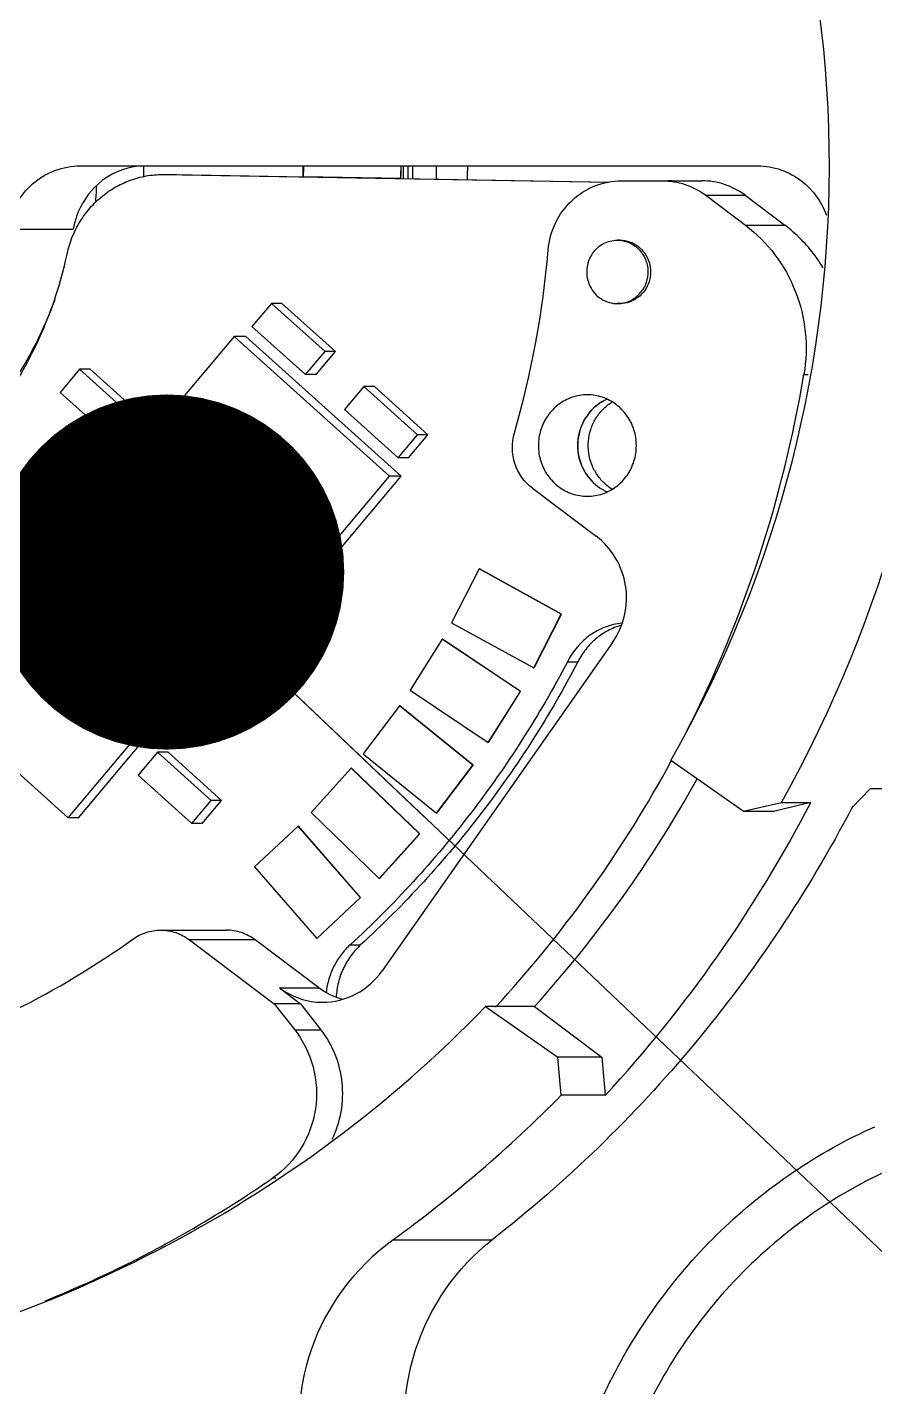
# Model space of a CAD drawing. Header units: millimetres. Extents: x 0 to 841, y 0 to 594.
# Drawn here: x 442.51 to 450.87, y 197.37 to 210.77 of the extents above; entities that cross this region are included whole.
import ezdxf

# ---------------------------------------------------------------- set-up
doc = ezdxf.new("R2010")
doc.units = ezdxf.units.MM
doc.header["$LTSCALE"] = 46.255
doc.layers.get('0').update_dxf_attribs({"linetype": 'CONTINUOUS'})
doc.layers.add('AXIS', color=7, linetype='CONTINUOUS')
doc.layers.add('DCURVE', color=7, linetype='CONTINUOUS')
doc.styles.get("Standard").update_dxf_attribs({"font": 'txt', "width": 0.85})
doc.dimstyles.get("Standard").update_dxf_attribs({"dimtxt": 3.5, "dimasz": 3.5, "dimexe": 1.5, "dimexo": 1, "dimtad": 1, "dimtxsty": 'STANDARD', "dimcen": 0.09, "dimadec": 0, "dimazin": 0, "dimtol": 1, "dimtp": 0.01, "dimtm": 0.01, "dimtfac": 1, "dimtofl": 0, "dimtmove": 0, "dimatfit": 3, "dimfxl": 1, "dimtolj": 1, "dimarcsym": 0})

msp = doc.modelspace()

# ---------------------------------------------------------------- linework, layer by layer
at = {"color": 7, "linetype": 'CONTINUOUS'}
for p, q in [((443.036, 209.405), (449.714, 209.405)), ((443.851, 209.32), (443.955, 209.32)), ((443.851, 209.32), (448.24, 209.244)), ((443.881, 209.319), (443.985, 209.319)), ((443.955, 209.32), (448.254, 209.245)), ((445.233, 209.301), (446.198, 209.283)), ((448.371, 209.258), (449.164, 209.258)), ((449.202, 209.115), (449.59, 209.115)), ((449.202, 209.115), (449.594, 208.819)), ((449.59, 209.115), (449.983, 208.819)), ((442.322, 208.78), (442.969, 208.78)), ((449.594, 208.819), (449.983, 208.819)), ((448.357, 208.672), (448.331, 208.672)), ((444.921, 208.05), (444.73, 207.823)), ((445.025, 208.05), (444.921, 208.05)), ((445.45, 207.575), (444.921, 208.05)), ((445.553, 207.575), (445.025, 208.05)), ((448.357, 208.047), (448.331, 208.047)), ((444.73, 207.823), (445.259, 207.348)), ((444.554, 207.724), (443.84, 206.874)), ((444.67, 207.724), (444.554, 207.724)), ((446.085, 206.346), (444.554, 207.724)), ((446.201, 206.346), (444.67, 207.724)), ((445.259, 207.348), (445.45, 207.575)), ((445.362, 207.348), (445.553, 207.575)), ((445.553, 207.575), (445.45, 207.575)), ((443.031, 207.4), (442.84, 207.173)), ((443.134, 207.4), (443.031, 207.4)), ((443.559, 206.924), (443.031, 207.4)), ((443.663, 206.924), (443.134, 207.4)), ((445.362, 207.348), (445.259, 207.348)), ((450.17, 207.349), (450.213, 207.349)), ((442.84, 207.173), (443.369, 206.697)), ((445.832, 207.23), (445.642, 207.003)), ((445.936, 207.23), (445.832, 207.23)), ((446.361, 206.755), (445.832, 207.23)), ((446.464, 206.755), (445.936, 207.23)), ((443.369, 206.697), (443.559, 206.924)), ((443.472, 206.697), (443.663, 206.924)), ((443.663, 206.924), (443.559, 206.924)), ((445.642, 207.003), (446.17, 206.528)), ((443.84, 206.874), (445.371, 205.496)), ((446.17, 206.528), (446.361, 206.755)), ((446.274, 206.528), (446.464, 206.755)), ((446.464, 206.755), (446.361, 206.755)), ((443.472, 206.697), (443.369, 206.697)), ((443.796, 206.711), (443.606, 206.484)), ((443.9, 206.711), (443.796, 206.711)), ((444.325, 206.235), (443.796, 206.711)), ((444.428, 206.235), (443.9, 206.711)), ((443.606, 206.484), (444.134, 206.008)), ((446.274, 206.528), (446.17, 206.528)), ((443.461, 206.422), (442.747, 205.572)), ((443.577, 206.422), (443.461, 206.422)), ((444.991, 205.044), (443.461, 206.422)), ((445.108, 205.044), (443.577, 206.422)), ((444.134, 206.008), (444.325, 206.235)), ((444.238, 206.008), (444.428, 206.235)), ((444.428, 206.235), (444.325, 206.235)), ((445.371, 205.496), (446.085, 206.346)), ((445.487, 205.496), (446.201, 206.346)), ((446.201, 206.346), (446.085, 206.346)), ((447.495, 206.227), (448.122, 205.755)), ((444.238, 206.008), (444.134, 206.008)), ((444.723, 205.91), (444.533, 205.683)), ((444.827, 205.91), (444.723, 205.91)), ((445.252, 205.434), (444.723, 205.91)), ((445.355, 205.434), (444.827, 205.91)), ((444.533, 205.683), (445.061, 205.207)), ((442.747, 205.572), (444.278, 204.194)), ((445.061, 205.207), (445.252, 205.434)), ((445.165, 205.207), (445.355, 205.434)), ((445.355, 205.434), (445.252, 205.434)), ((445.487, 205.496), (445.371, 205.496)), ((446.969, 205.433), (446.697, 204.903)), ((446.972, 205.433), (446.969, 205.433)), ((447.779, 204.987), (446.969, 205.433)), ((447.782, 204.987), (446.972, 205.433)), ((445.165, 205.207), (445.061, 205.207)), ((444.278, 204.194), (444.991, 205.044)), ((444.394, 204.194), (445.108, 205.044)), ((445.108, 205.044), (444.991, 205.044)), ((442.62, 204.986), (441.788, 203.996)), ((442.724, 204.986), (442.62, 204.986)), ((443.75, 203.969), (442.62, 204.986)), ((443.421, 204.359), (442.724, 204.986)), ((446.697, 204.903), (447.507, 204.457)), ((447.507, 204.457), (447.779, 204.987)), ((447.51, 204.457), (447.782, 204.987)), ((447.782, 204.987), (447.779, 204.987)), ((446.605, 204.741), (446.289, 204.238)), ((446.608, 204.741), (446.605, 204.741)), ((447.375, 204.224), (446.605, 204.741)), ((447.377, 204.224), (446.608, 204.741)), ((448.283, 204.707), (446.012, 201.471)), ((443.598, 204.57), (443.408, 204.343)), ((443.702, 204.57), (443.598, 204.57)), ((444.127, 204.094), (443.598, 204.57)), ((444.23, 204.094), (443.702, 204.57)), ((447.839, 204.517), (447.942, 204.517)), ((443.408, 204.343), (443.936, 203.867)), ((447.51, 204.457), (447.507, 204.457)), ((446.289, 204.238), (447.059, 203.721)), ((447.059, 203.721), (447.375, 204.224)), ((447.061, 203.721), (447.377, 204.224)), ((447.377, 204.224), (447.375, 204.224)), ((443.936, 203.867), (444.127, 204.094)), ((444.04, 203.867), (444.23, 204.094)), ((444.23, 204.094), (444.127, 204.094)), ((444.394, 204.194), (444.278, 204.194)), ((446.184, 204.085), (445.827, 203.612)), ((446.187, 204.085), (446.184, 204.085)), ((446.907, 203.5), (446.184, 204.085)), ((446.91, 203.5), (446.187, 204.085)), ((441.788, 203.996), (442.918, 202.979)), ((442.918, 202.979), (443.75, 203.969)), ((443.022, 202.979), (443.84, 203.954)), ((443.823, 203.969), (443.75, 203.969)), ((444.04, 203.867), (443.936, 203.867)), ((447.061, 203.721), (447.059, 203.721)), ((443.799, 203.628), (443.608, 203.401)), ((443.903, 203.628), (443.799, 203.628)), ((444.328, 203.152), (443.799, 203.628)), ((444.431, 203.152), (443.903, 203.628)), ((445.827, 203.612), (446.55, 203.027)), ((449.57, 203.047), (448.858, 203.546)), ((443.608, 203.401), (444.137, 202.925)), ((445.709, 203.469), (445.314, 203.031)), ((445.712, 203.469), (445.709, 203.469)), ((446.38, 202.821), (445.709, 203.469)), ((446.383, 202.821), (445.712, 203.469)), ((446.55, 203.027), (446.907, 203.5)), ((446.553, 203.027), (446.91, 203.5)), ((446.91, 203.5), (446.907, 203.5)), ((444.137, 202.925), (444.328, 203.152)), ((444.24, 202.925), (444.431, 203.152)), ((444.431, 203.152), (444.328, 203.152)), ((450.642, 203.079), (450.823, 203.266)), ((452.787, 203.266), (450.823, 203.266)), ((445.314, 203.031), (445.985, 202.383)), ((446.553, 203.027), (446.55, 203.027)), ((449.57, 203.047), (449.95, 203.131)), ((449.57, 203.047), (449.882, 203.047)), ((450.237, 203.131), (449.882, 203.047)), ((449.95, 203.131), (450.237, 203.131)), ((450.652, 203.096), (450.643, 203.078)), ((450.652, 203.096), (450.659, 203.096)), ((443.022, 202.979), (442.918, 202.979)), ((444.24, 202.925), (444.137, 202.925)), ((445.185, 202.899), (444.754, 202.497)), ((445.187, 202.899), (445.185, 202.899)), ((445.799, 202.193), (445.185, 202.899)), ((445.801, 202.193), (445.187, 202.899)), ((445.985, 202.383), (446.38, 202.821)), ((445.988, 202.383), (446.383, 202.821)), ((446.383, 202.821), (446.38, 202.821)), ((444.754, 202.497), (445.368, 201.791)), ((445.988, 202.383), (445.985, 202.383)), ((445.368, 201.791), (445.799, 202.193)), ((445.37, 201.791), (445.801, 202.193)), ((445.801, 202.193), (445.799, 202.193)), ((443.83, 201.873), (444.477, 201.873)), ((444.761, 201.777), (444.114, 201.777)), ((444.114, 201.777), (444.95, 201.148)), ((445.388, 201.305), (444.761, 201.777)), ((445.37, 201.791), (445.368, 201.791)), ((445.698, 201.728), (445.801, 201.728)), ((445, 201.305), (445.388, 201.305)), ((445, 201.305), (445.209, 201.148)), ((445.209, 201.148), (444.95, 201.148)), ((444.95, 201.148), (445.151, 200.892)), ((445.209, 201.148), (445.409, 200.892)), ((447.515, 201.119), (447.033, 201.119)), ((447.033, 201.119), (447.744, 200.62)), ((447.515, 201.119), (448.179, 200.62)), ((445.151, 200.892), (445.409, 200.892)), ((448.179, 200.62), (447.744, 200.62)), ((447.779, 200.245), (447.744, 200.62)), ((448.179, 200.62), (448.211, 200.245)), ((448.211, 200.245), (447.779, 200.245)), ((444.937, 199.431), (444.965, 199.431)), ((446.12, 198.82), (447.096, 198.82))]:
    msp.add_line(p, q, dxfattribs=at)
for centre, radius, start, end in [((439.048, 209.405), 6.186, 359.0341, 360), ((439.054, 209.405), 6.186, 359.0341, 360), ((438.978, 209.405), 7.221, 359.0341, 360), ((438.917, 209.405), 7.939, 359.0216, 359.9998), ((438.139, 209.402), 9.547, 344.0161, 355.031), ((448.326, 208.37), 0.303, 49.4565, 53.0469), ((448.331, 208.34), 0.292, 270.004, 279.3037), ((438.049, 209.38), 12.29, 333.1502, 350.489), ((448.436, 206.637), 0.492, 218.1325, 228.0068), ((448.433, 206.633), 0.487, 228.0129, 231.5606), ((448.431, 206.631), 0.485, 231.5627, 232.8658), ((448.431, 206.631), 0.484, 232.866, 233.2295), ((448.43, 206.63), 0.483, 233.229, 235.1325), ((448.534, 206.63), 0.483, 227.9928, 237.9552), ((438.211, 209.304), 12.111, 331.1173, 331.5975), ((438.343, 209.222), 11.956, 317.3029, 331.157), ((438.509, 209.25), 12.133, 317.9217, 330.9812), ((438.457, 209.244), 13.272, 317.3062, 332.5725), ((438.371, 208.911), 11.531, 299.8083, 304.7099), ((438.407, 208.849), 11.46, 297.7535, 299.8045), ((438.437, 208.789), 11.393, 291.9204, 296.4317), ((438.419, 208.827), 11.435, 296.4307, 297.7532)]:
    msp.add_arc(centre, radius, start, end, dxfattribs=at)
for centre, major_axis, start_param, end_param in [((437.868, 209.405), (12.553, 0), 5.778896, 6.816365), ((437.868, 209.405), (-13.717, 0), 2.648299, 3.57825), ((437.868, 209.405), (12.553, 0), -1.405844, -0.752348), ((437.868, 209.405), (-13.717, 0), 2.216243, 2.378249), ((447.521, 197.023), (2.329, 0), 2.216243, 3.420845)]:
    msp.add_ellipse(centre, major_axis=major_axis, ratio=0.965926, start_param=start_param, end_param=end_param, dxfattribs=at)
for points, knots in [([(442.322, 208.78), (442.349, 208.948), (442.522, 209.274), (442.87, 209.405), (443.036, 209.405)], [0, 0, 0, 0, 0.505539, 1, 1, 1, 1]), ([(442.905, 208.52), (442.916, 208.576), (442.947, 208.686), (443.021, 208.839), (443.118, 208.978), (443.237, 209.098), (443.374, 209.195), (443.525, 209.266), (443.686, 209.31), (443.796, 209.32), (443.851, 209.32)], [0, 0, 0, 0, 0.127131, 0.253765, 0.37975, 0.505005, 0.629532, 0.753421, 0.876837, 1, 1, 1, 1]), ([(443.216, 209.228), (443.119, 209.143), (443.018, 208.991), (442.976, 208.823), (442.969, 208.78)], [0, 0, 0, 0, 0.746794, 1, 1, 1, 1]), ([(447.649, 208.575), (447.657, 208.667), (447.706, 208.848), (447.869, 209.073), (448.101, 209.223), (448.282, 209.258), (448.371, 209.258)], [0, 0, 0, 0, 0.253962, 0.505438, 0.753785, 1, 1, 1, 1]), ([(448.776, 209.258), (448.851, 209.258), (449.004, 209.233), (449.141, 209.161), (449.202, 209.115)], [0, 0, 0, 0, 0.498383, 1, 1, 1, 1]), ([(449.59, 209.115), (449.529, 209.161), (449.392, 209.233), (449.24, 209.258), (449.164, 209.258)], [0, 0, 0, 0, 0.501617, 1, 1, 1, 1]), ([(449.594, 208.819), (449.703, 208.737), (449.9, 208.54), (450.103, 208.175), (450.202, 207.767), (450.193, 207.486), (450.17, 207.349)], [0, 0, 0, 0, 0.247365, 0.496991, 0.74824, 1, 1, 1, 1]), ([(450.359, 208.401), (450.335, 208.442), (450.23, 208.598), (450.095, 208.735), (449.983, 208.819)], [0, 0, 0, 0, 0.251766, 1, 1, 1, 1]), ([(448.087, 208.543), (448.101, 208.563), (448.133, 208.599), (448.192, 208.641), (448.26, 208.666), (448.307, 208.672), (448.331, 208.672)], [0, 0, 0, 0, 0.252597, 0.503145, 0.752045, 1, 1, 1, 1]), ([(448.331, 208.672), (448.362, 208.672), (448.426, 208.662), (448.483, 208.632), (448.508, 208.613)], [0, 0, 0, 0, 0.498383, 1, 1, 1, 1]), ([(441.102, 205.964), (441.215, 206.033), (441.434, 206.183), (441.738, 206.441), (442.016, 206.73), (442.264, 207.046), (442.479, 207.387), (442.66, 207.748), (442.805, 208.127), (442.876, 208.388), (442.905, 208.52)], [0, 0, 0, 0, 0.12357, 0.247561, 0.371987, 0.496848, 0.622124, 0.747778, 0.873758, 1, 1, 1, 1]), ([(448.087, 208.543), (448.07, 208.52), (448.044, 208.469), (448.026, 208.384), (448.031, 208.298), (448.058, 208.216), (448.106, 208.145), (448.171, 208.09), (448.248, 208.055), (448.303, 208.047), (448.331, 208.047)], [0, 0, 0, 0, 0.125737, 0.252212, 0.378874, 0.505095, 0.630377, 0.754493, 0.877557, 1, 1, 1, 1]), ([(448.523, 208.601), (448.552, 208.576), (448.602, 208.513), (448.637, 208.4), (448.63, 208.281), (448.597, 208.208), (448.575, 208.176)], [0, 0, 0, 0, 0.248004, 0.498652, 0.750074, 1, 1, 1, 1]), ([(448.378, 208.051), (448.417, 208.057), (448.493, 208.087), (448.552, 208.143), (448.575, 208.176)], [0, 0, 0, 0, 0.497002, 1, 1, 1, 1]), ([(441.725, 206.532), (441.964, 206.739), (442.39, 207.218), (442.681, 207.79), (442.789, 208.089)], [0, 0, 0, 0, 0.497975, 1, 1, 1, 1]), ([(448.049, 206.333), (448.026, 206.363), (447.996, 206.412), (447.967, 206.482), (447.947, 206.555), (447.937, 206.651), (447.95, 206.765), (447.988, 206.874), (448.039, 206.954), (448.089, 207.011), (448.145, 207.06), (448.193, 207.09), (448.227, 207.105)], [0, 0, 0, 0, 0.124841, 0.187664, 0.250639, 0.376659, 0.502669, 0.628244, 0.753047, 0.815196, 0.877098, 1, 1, 1, 1]), ([(448.21, 206.271), (448.182, 206.297), (448.143, 206.341), (448.103, 206.407), (448.07, 206.478), (448.045, 206.574), (448.042, 206.692), (448.065, 206.808), (448.105, 206.897), (448.149, 206.962), (448.2, 207.02), (448.245, 207.056), (448.278, 207.077)], [0, 0, 0, 0, 0.124082, 0.186592, 0.249314, 0.375025, 0.501025, 0.626857, 0.752096, 0.814498, 0.876655, 1, 1, 1, 1]), ([(447.495, 206.227), (447.415, 206.287), (447.291, 206.462), (447.288, 206.676), (447.316, 206.773)], [0, 0, 0, 0, 0.497024, 1, 1, 1, 1]), ([(448.283, 204.707), (448.338, 204.787), (448.42, 204.97), (448.431, 205.268), (448.331, 205.548), (448.199, 205.697), (448.122, 205.755)], [0, 0, 0, 0, 0.25013, 0.501715, 0.752302, 1, 1, 1, 1]), ([(448.376, 204.899), (448.348, 204.896), (448.292, 204.886), (448.21, 204.861), (448.133, 204.825), (448.06, 204.78), (447.993, 204.725), (447.933, 204.663), (447.881, 204.594), (447.852, 204.543), (447.839, 204.517)], [0, 0, 0, 0, 0.123597, 0.247438, 0.371633, 0.496272, 0.621414, 0.74709, 0.873297, 1, 1, 1, 1]), ([(448.37, 204.878), (448.324, 204.864), (448.235, 204.828), (448.116, 204.747), (448.016, 204.643), (447.964, 204.56), (447.942, 204.517)], [0, 0, 0, 0, 0.247591, 0.49665, 0.747458, 1, 1, 1, 1]), ([(447.839, 204.517), (447.702, 204.255), (447.405, 203.744), (446.897, 203.019), (446.329, 202.342), (445.914, 201.926), (445.698, 201.728)], [0, 0, 0, 0, 0.251068, 0.501449, 0.7511, 1, 1, 1, 1]), ([(447.942, 204.517), (447.805, 204.255), (447.509, 203.744), (447, 203.019), (446.433, 202.342), (446.017, 201.926), (445.801, 201.728)], [0, 0, 0, 0, 0.251068, 0.501449, 0.7511, 1, 1, 1, 1]), ([(450.643, 203.078), (450.209, 202.253), (449.171, 200.694), (447.826, 199.389), (447.096, 198.82)], [0, 0, 0, 0, 0.50181, 1, 1, 1, 1]), ([(443.556, 201.784), (443.596, 201.813), (443.684, 201.857), (443.781, 201.873), (443.83, 201.873)], [0, 0, 0, 0, 0.501537, 1, 1, 1, 1]), ([(443.83, 201.873), (443.88, 201.873), (443.982, 201.856), (444.073, 201.808), (444.114, 201.777)], [0, 0, 0, 0, 0.498344, 1, 1, 1, 1]), ([(444.761, 201.777), (444.72, 201.808), (444.629, 201.856), (444.527, 201.873), (444.477, 201.873)], [0, 0, 0, 0, 0.501656, 1, 1, 1, 1]), ([(438.492, 200.155), (438.94, 200.155), (439.839, 200.225), (441.155, 200.539), (442.411, 201.053), (443.188, 201.522), (443.556, 201.784)], [0, 0, 0, 0, 0.24906, 0.498519, 0.748735, 1, 1, 1, 1]), ([(445.698, 201.728), (445.665, 201.699), (445.605, 201.633), (445.535, 201.519), (445.485, 201.395), (445.466, 201.307), (445.461, 201.262)], [0, 0, 0, 0, 0.248033, 0.497559, 0.748346, 1, 1, 1, 1]), ([(445.801, 201.728), (445.766, 201.696), (445.701, 201.623), (445.627, 201.497), (445.577, 201.359), (445.563, 201.261), (445.56, 201.213)], [0, 0, 0, 0, 0.247935, 0.497484, 0.74834, 1, 1, 1, 1]), ([(445.426, 201.162), (445.539, 201.162), (445.769, 201.219), (445.946, 201.378), (446.012, 201.471)], [0, 0, 0, 0, 0.496762, 1, 1, 1, 1]), ([(445, 201.305), (445.061, 201.26), (445.197, 201.187), (445.35, 201.162), (445.426, 201.162)], [0, 0, 0, 0, 0.50165, 1, 1, 1, 1]), ([(445.151, 200.892), (445.235, 200.784), (445.36, 200.53), (445.383, 200.109), (445.241, 199.713), (445.048, 199.508), (444.937, 199.431)], [0, 0, 0, 0, 0.249987, 0.501701, 0.752407, 1, 1, 1, 1]), ([(445.521, 199.813), (445.563, 199.898), (445.622, 200.082), (445.632, 200.371), (445.563, 200.651), (445.468, 200.817), (445.409, 200.892)], [0, 0, 0, 0, 0.250051, 0.500936, 0.751301, 1, 1, 1, 1]), ([(457.852, 194.887), (457.852, 195.217), (457.789, 195.877), (457.511, 196.83), (457.058, 197.708), (456.448, 198.478), (455.704, 199.111), (454.855, 199.582), (453.933, 199.871), (452.974, 199.969), (452.015, 199.871), (451.093, 199.582), (450.244, 199.111), (449.5, 198.478), (448.89, 197.708), (448.438, 196.83), (448.159, 195.877), (448.096, 195.217), (448.096, 194.887)], [0, 0, 0, 0, 0.063559, 0.126956, 0.19006, 0.252775, 0.315069, 0.376969, 0.438567, 0.5, 0.561433, 0.623031, 0.684931, 0.747225, 0.80994, 0.873044, 0.936441, 1, 1, 1, 1]), ([(446.315, 196.403), (446.196, 196.832), (446.21, 197.774), (446.75, 198.55), (447.096, 198.82)], [0, 0, 0, 0, 0.502889, 1, 1, 1, 1])]:
    msp.add_open_spline(points, degree=3, knots=knots, dxfattribs=at)
for points in [[(443.616, 209.402), (443.471, 209.388), (443.325, 209.324), (443.216, 209.228)], [(449.714, 209.405), (449.867, 209.405), (450.028, 209.349), (450.149, 209.255)], [(450.149, 209.255), (450.258, 209.17), (450.345, 209.048), (450.393, 208.918)], [(445.625, 201.188), (445.54, 201.212), (445.458, 201.252), (445.388, 201.305)]]:
    msp.add_open_spline(points, degree=3, dxfattribs=at)
at = {"layer": 'AXIS', "color": 7, "linetype": 'CONTINUOUS'}
for centre, radius, start, end in [((439.16, 209.405), 4.504, 358.6564, 359.9403), ((439.158, 209.405), 4.506, 358.6423, 359.9294), ((438.976, 209.405), 7.248, 359.0149, 359.9997), ((439.021, 209.405), 7.248, 359.0087, 359.9997), ((439.016, 209.405), 7.301, 359.0094, 359.9998), ((439.249, 209.405), 7.301, 358.9776, 359.9998), ((439.193, 209.405), 4.012, 354.7756, 357.0937), ((448.429, 206.629), 0.481, 233.0617, 245.7583)]:
    msp.add_arc(centre, radius, start, end, dxfattribs=at)
for points, knots in [([(448.357, 208.672), (448.388, 208.672), (448.452, 208.662), (448.509, 208.632), (448.534, 208.613)], [0, 0, 0, 0, 0.498344, 1, 1, 1, 1]), ([(448.534, 208.613), (448.585, 208.574), (448.664, 208.461), (448.663, 208.258), (448.548, 208.091), (448.419, 208.047), (448.357, 208.047)], [0, 0, 0, 0, 0.250473, 0.5039, 0.754372, 1, 1, 1, 1]), ([(448.036, 207.149), (447.985, 207.149), (447.883, 207.132), (447.746, 207.059), (447.638, 206.947), (447.568, 206.805), (447.545, 206.649), (447.568, 206.492), (447.638, 206.351), (447.711, 206.275), (447.752, 206.244)], [0, 0, 0, 0, 0.122525, 0.245842, 0.370435, 0.496291, 0.62292, 0.749553, 0.875396, 1, 1, 1, 1]), ([(448.227, 207.105), (448.15, 207.07), (448.013, 206.954), (447.921, 206.703), (447.961, 206.438), (448.072, 206.295), (448.14, 206.244)], [0, 0, 0, 0, 0.247302, 0.498672, 0.750918, 1, 1, 1, 1]), ([(448.035, 206.149), (448.086, 206.149), (448.188, 206.165), (448.325, 206.238), (448.433, 206.35), (448.503, 206.492), (448.526, 206.649), (448.503, 206.805), (448.433, 206.947), (448.36, 207.022), (448.319, 207.053)], [0, 0, 0, 0, 0.122525, 0.245842, 0.370435, 0.496291, 0.62292, 0.749553, 0.875396, 1, 1, 1, 1]), ([(448.319, 207.053), (448.279, 207.084), (448.188, 207.132), (448.086, 207.149), (448.036, 207.149)], [0, 0, 0, 0, 0.501664, 1, 1, 1, 1]), ([(447.752, 206.244), (447.792, 206.214), (447.883, 206.165), (447.985, 206.149), (448.035, 206.149)], [0, 0, 0, 0, 0.501664, 1, 1, 1, 1]), ([(447.777, 193.749), (447.714, 194.056), (447.639, 194.683), (447.684, 195.627), (447.883, 196.55), (448.231, 197.424), (448.719, 198.225), (449.331, 198.927), (450.051, 199.511), (450.589, 199.812), (450.869, 199.936)], [0, 0, 0, 0, 0.126188, 0.252424, 0.378471, 0.504102, 0.62914, 0.753474, 0.877076, 1, 1, 1, 1])]:
    msp.add_open_spline(points, degree=3, knots=knots, dxfattribs=at)
at = {"layer": 'DCURVE', "color": 4, "linetype": 'CONTINUOUS'}
for p, q in [((445.233, 209.301), (446.198, 209.283)), ((446.198, 209.283), (446.199, 209.32)), ((446.199, 209.368), (446.199, 209.405)), ((446.199, 209.362), (446.199, 209.368)), ((446.199, 209.327), (446.199, 209.362)), ((446.199, 209.32), (446.199, 209.327))]:
    msp.add_line(p, q, dxfattribs=at)
msp.add_open_spline([(445.233, 209.301), (445.233, 209.318), (445.233, 209.353), (445.234, 209.388), (445.234, 209.405)], degree=3, dxfattribs=at)
msp.add_open_spline([(448.799, 209.258), (448.803, 209.258), (448.808, 209.259), (448.816, 209.259), (448.821, 209.259), (448.824, 209.259), (448.827, 209.259), (448.828, 209.259), (448.829, 209.26), (448.831, 209.26), (448.832, 209.26), (448.834, 209.26), (448.837, 209.26), (448.841, 209.26), (448.843, 209.26), (448.846, 209.26), (448.847, 209.26), (448.849, 209.26), (448.851, 209.26), (448.853, 209.26), (448.856, 209.26), (448.858, 209.26), (448.86, 209.26), (448.861, 209.26), (448.862, 209.26), (448.863, 209.26), (448.865, 209.26), (448.868, 209.259), (448.873, 209.259), (448.879, 209.259), (448.887, 209.259), (448.894, 209.258), (448.899, 209.258)], degree=3, knots=[0, 0, 0, 0, 0.125, 0.1875, 0.25, 0.28125, 0.3125, 0.328125, 0.335938, 0.34375, 0.359375, 0.375, 0.40625, 0.4375, 0.46875, 0.484375, 0.5, 0.515625, 0.53125, 0.5625, 0.59375, 0.625, 0.640625, 0.65625, 0.664062, 0.671875, 0.6875, 0.71875, 0.75, 0.8125, 0.875, 1, 1, 1, 1], dxfattribs=at)

# ---------------------------------------------------------------- leaders
at = {"color": 2, "linetype": 'CONTINUOUS'}
msp.add_leader([(443.89, 205.402), (485.465, 165.897), (491.465, 165.897)], dimstyle='STANDARD', override={"dimtad": 0, "dimldrblk": 'DOT'}, dxfattribs=at)

doc.saveas('drawing.dxf')
